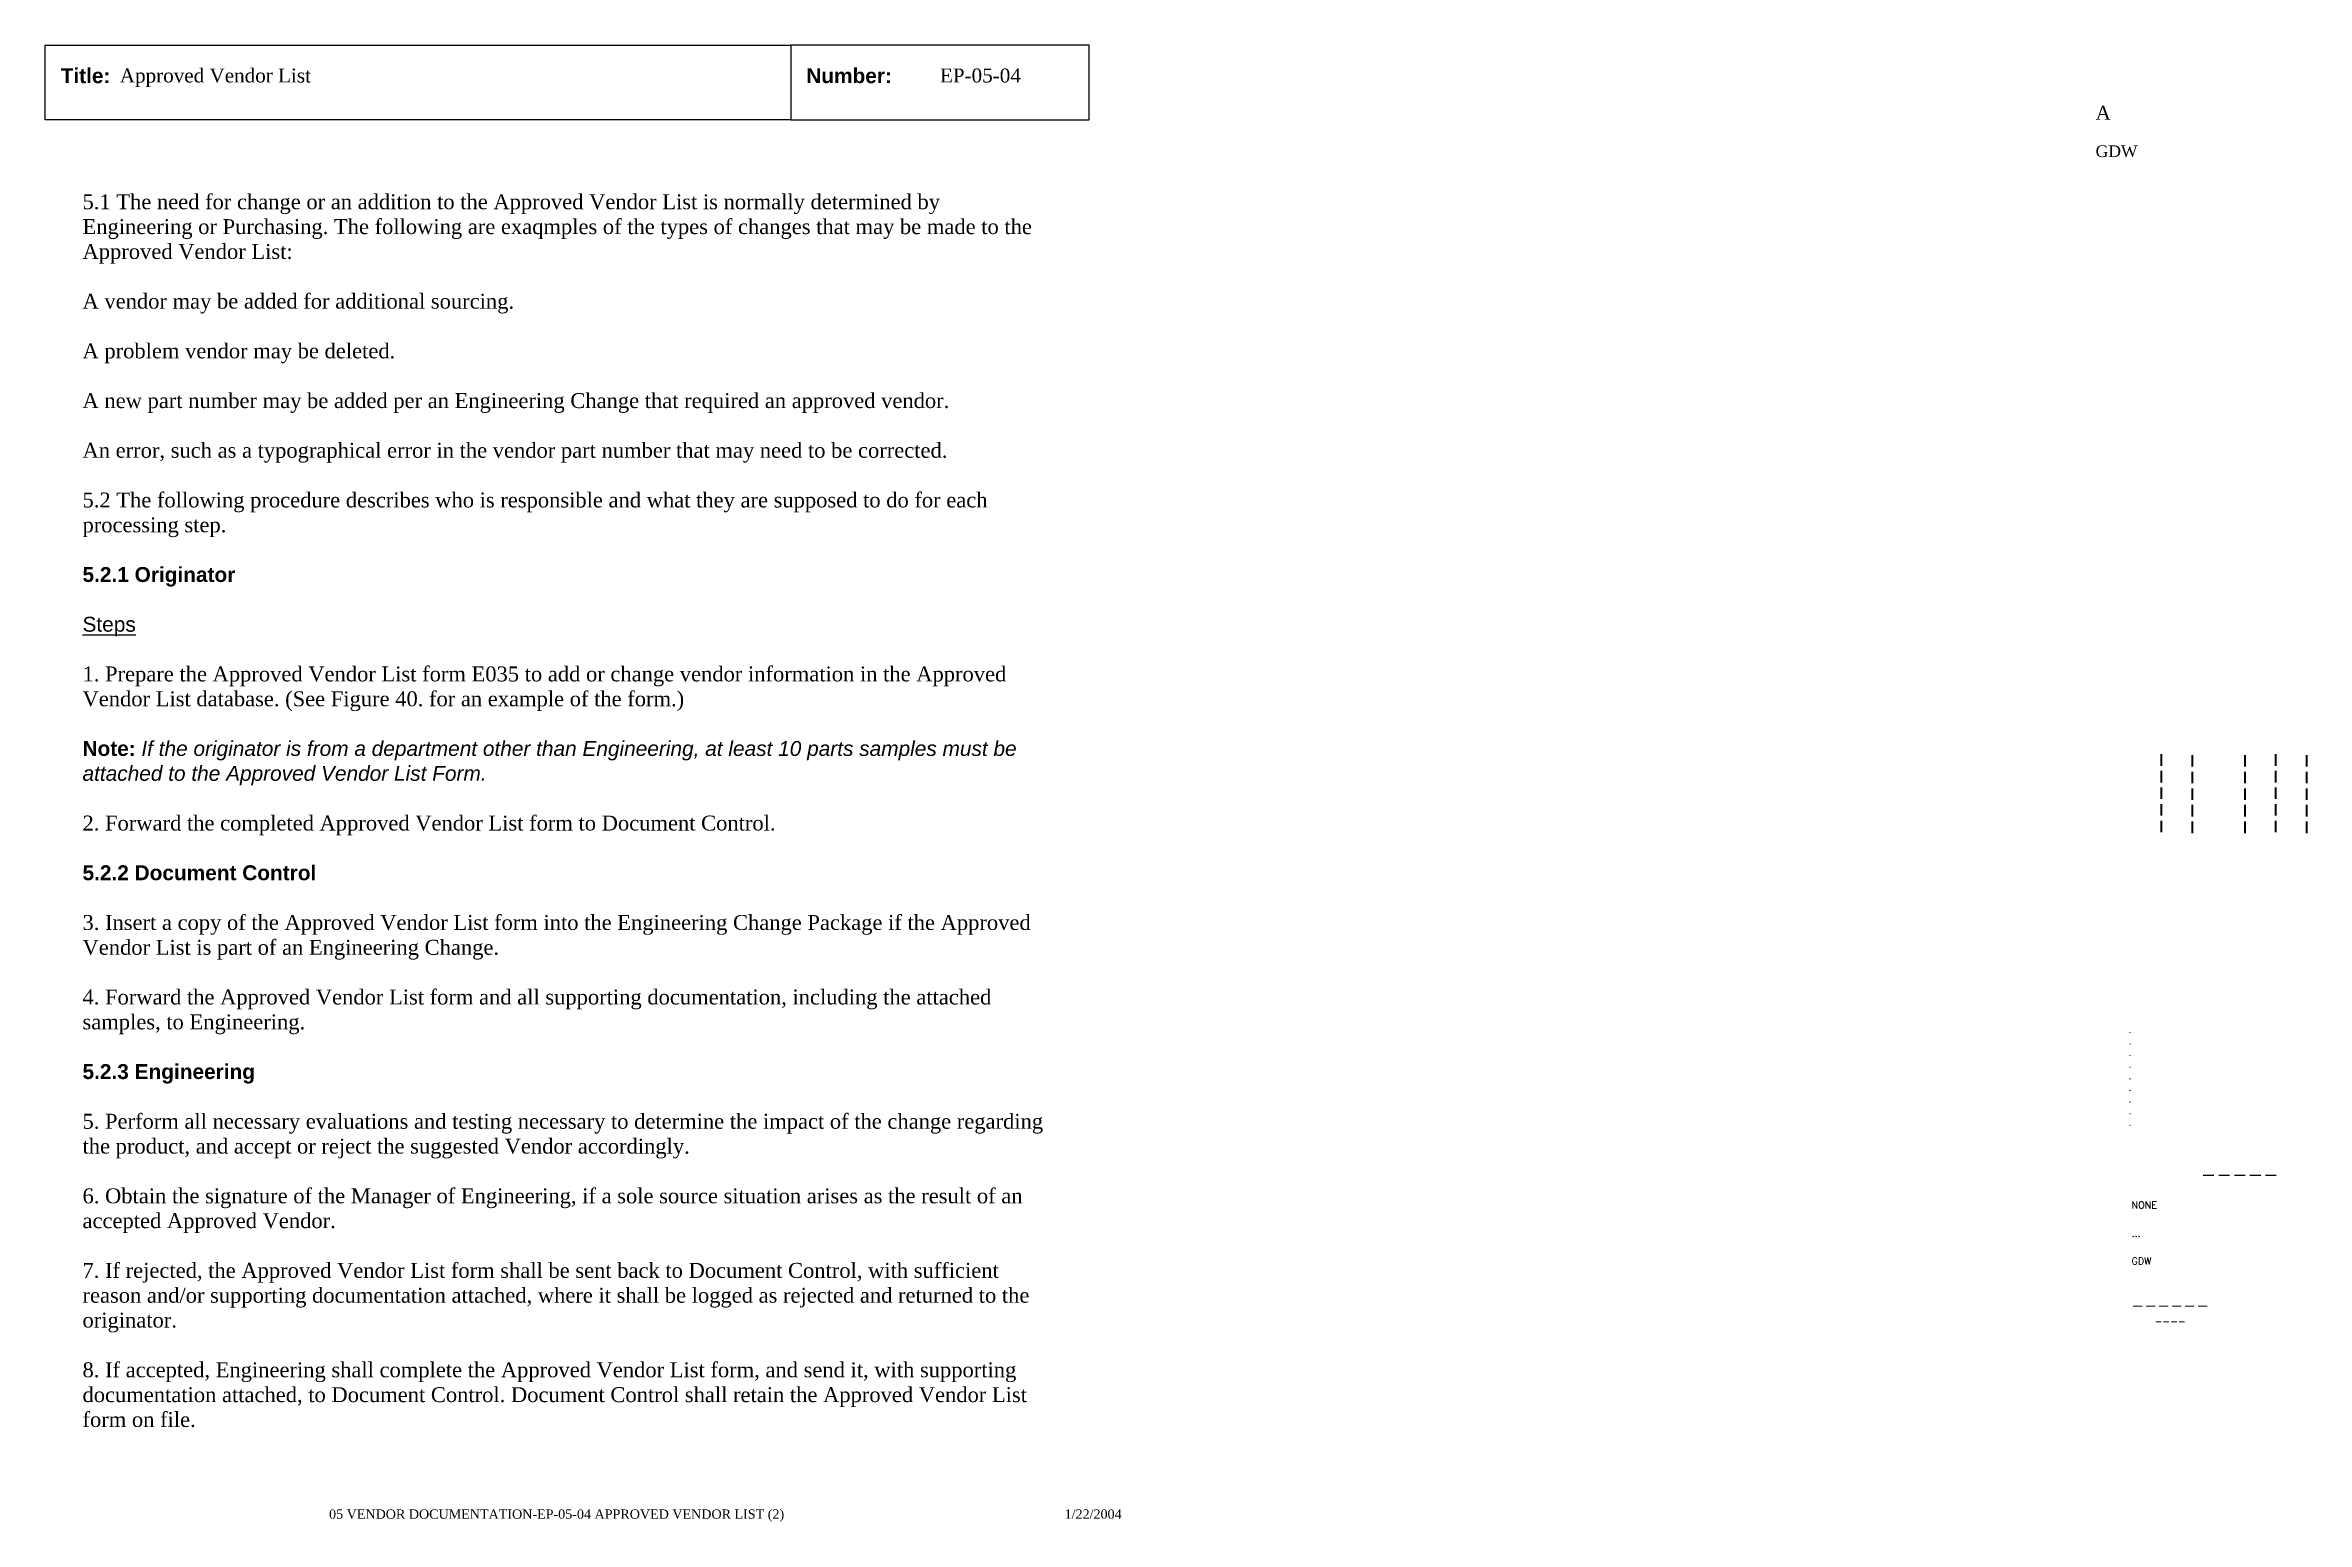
# Paper-space layout 'EP-05-04 Approved Vendor List (2)' of a CAD drawing. Header units: inches. Extents: x 1 to 31.3, y 0.2 to 20.
import ezdxf
from ezdxf.enums import TextEntityAlignment as Align

# ---------------------------------------------------------------- set-up
doc = ezdxf.new("R2010")
doc.units = ezdxf.units.IN
doc.header["$MEASUREMENT"] = 0
doc.layers.add('TitleBlock_Attributes', color=40, linetype='Continuous', plot=False)
doc.layers.add('TitleBlock_Atts_Print', color=1, linetype='Continuous')
doc.styles.get("Standard").update_dxf_attribs({"font": 'simplex.shx'})
doc.styles.add('style1', font='TIMES.TTF')
doc.styles.add('styleAtt', font='TIMES.TTF')
doc.styles.add('TBBIGTEXT', font='complex.shx')

# ---------------------------------------------------------------- blocks, each defined once
blk = doc.blocks.new('Test1')
at = {"layer": 'TitleBlock_Attributes', "style": 'TBBIGTEXT', "width": 0.8}
for tag, p, height in [('SideLine1', (29.492, 9.408), 0.25), ('SideLine2', (29.906, 9.396), 0.25), ('SideLine3', (30.612, 9.396), 0.25), ('SideLine4', (31.026, 9.408), 0.25), ('SideLine5', (31.44, 9.396), 0.25), ('File-Layout', (28.803, 3.641), 0.125)]:
    blk.add_attdef(tag, p, '', height=height, rotation=90, dxfattribs=at)
at = {"layer": 'TitleBlock_Attributes'}
for tag, p, height in [('REV1', (28.947, 6.754), 0.0625), ('REV2', (28.947, 6.598), 0.0625), ('REV3', (28.947, 6.442), 0.0625), ('REV4', (28.947, 6.286), 0.0625), ('REV5', (28.947, 6.13), 0.0625), ('REV6', (28.947, 5.974), 0.0625), ('REV7', (28.947, 5.818), 0.0625), ('REV8', (28.947, 5.662), 0.0625), ('REV9', (28.947, 5.506), 0.0625), ('SCALE', (28.983, 4.394), 0.0938), ('INCHARGE', (28.983, 4.016), 0.0938), ('DRW', (28.983, 3.641), 0.0938)]:
    blk.add_attdef(tag, p, '', height=height, dxfattribs=at)
at = {"layer": 'TitleBlock_Attributes', "style": 'TBBIGTEXT'}
for tag, height, p in [('PROJNUM', 0.188, (30.434, 4.761)), ('DWG_NUM', 0.156, (31.168, 4.127)), ('CUSTOMER', 0.156, (29.501, 3.017)), ('LOCATION', 0.0938, (29.501, 2.835)), ('DESC_1', 0.188, (29.501, 2.412)), ('DESC_2', 0.188, (29.501, 2.1)), ('DESC_3', 0.188, (29.501, 1.787))]:
    blk.add_attdef(tag, text='', height=height, dxfattribs=at).set_placement(p, align=Align.CENTER)
at = {"layer": 'TitleBlock_Attributes'}
blk.add_attdef('DRW_DATE', text='', height=0.0938, dxfattribs=at).set_placement((31.149, 3.648), align=Align.CENTER)

psp = doc.layouts.new('EP-05-04 Approved Vendor List (2)')

# ---------------------------------------------------------------- linework, layer by layer
for points in [[(1, 20), (11, 20), (11, 19), (1, 19)], [(11, 19), (15, 19), (15, 20), (11, 20)]]:
    psp.add_lwpolyline(points, close=True)

# ---------------------------------------------------------------- block references
ref = psp.add_blockref('Test1', (0, 0))
ref.add_attrib('CUSTOMER', '------', dxfattribs={"layer": 'TitleBlock_Attributes', "height": 0.1562, "style": 'TBBIGTEXT'}).set_placement((29.501, 3.017), align=Align.CENTER)
ref.add_attrib('LOCATION', '----', dxfattribs={"layer": 'TitleBlock_Attributes', "height": 0.0938, "style": 'TBBIGTEXT'}).set_placement((29.501, 2.835), align=Align.CENTER)
ref.add_attrib('DESC_1', 'Approved Vendor List', (2, 19.5), dxfattribs={"layer": 'TitleBlock_Atts_Print', "height": 0.1875, "style": 'styleAtt'})
ref.add_attrib('DESC_2', 'EP-05-04', (13, 19.5), dxfattribs={"layer": 'TitleBlock_Atts_Print', "height": 0.1875, "style": 'styleAtt'})
ref.add_attrib('DESC_3', 'A', (28.5, 19), dxfattribs={"layer": 'TitleBlock_Attributes', "height": 0.188, "style": 'styleAtt'})
ref.add_attrib('PROJNUM', '-----', dxfattribs={"layer": 'TitleBlock_Attributes', "height": 0.1875, "style": 'TBBIGTEXT'}).set_placement((30.434, 4.761), align=Align.CENTER)
ref.add_attrib('DWG_NUM', 'GDW', (28.5, 18.5), dxfattribs={"layer": 'TitleBlock_Attributes', "height": 0.1562, "style": 'styleAtt'})
ref.add_attrib('DRW_DATE', '1/22/2004', dxfattribs={"layer": 'TitleBlock_Atts_Print', "height": 0.125, "style": 'styleAtt'}).set_placement((15.055, 0.232), align=Align.CENTER)
ref.add_attrib('DRW', 'GDW', (28.983, 3.641), dxfattribs={"layer": 'TitleBlock_Attributes', "height": 0.0938})
ref.add_attrib('INCHARGE', '...', (28.983, 4.016), dxfattribs={"layer": 'TitleBlock_Attributes', "height": 0.0938})
ref.add_attrib('SCALE', 'NONE', (28.983, 4.394), dxfattribs={"layer": 'TitleBlock_Attributes', "height": 0.0938})
ref.add_attrib('REV1', '.', (28.947, 6.754), dxfattribs={"layer": 'TitleBlock_Attributes', "height": 0.0625})
ref.add_attrib('REV2', '.', (28.947, 6.598), dxfattribs={"layer": 'TitleBlock_Attributes', "height": 0.0625})
ref.add_attrib('REV3', '.', (28.947, 6.442), dxfattribs={"layer": 'TitleBlock_Attributes', "height": 0.0625})
ref.add_attrib('REV4', '.', (28.947, 6.286), dxfattribs={"layer": 'TitleBlock_Attributes', "height": 0.0625})
ref.add_attrib('REV5', '.', (28.947, 6.13), dxfattribs={"layer": 'TitleBlock_Attributes', "height": 0.0625})
ref.add_attrib('REV6', '.', (28.947, 5.974), dxfattribs={"layer": 'TitleBlock_Attributes', "height": 0.0625})
ref.add_attrib('REV7', '.', (28.947, 5.818), dxfattribs={"layer": 'TitleBlock_Attributes', "height": 0.0625})
ref.add_attrib('REV8', '.', (28.947, 5.662), dxfattribs={"layer": 'TitleBlock_Attributes', "height": 0.0625})
ref.add_attrib('REV9', '.', (28.947, 5.506), dxfattribs={"layer": 'TitleBlock_Attributes', "height": 0.0625})
ref.add_attrib('SideLine1', '-----', (29.492, 9.408), dxfattribs={"layer": 'TitleBlock_Attributes', "height": 0.25, "rotation": 90, "style": 'TBBIGTEXT', "width": 0.8})
ref.add_attrib('SideLine2', '-----', (29.906, 9.396), dxfattribs={"layer": 'TitleBlock_Attributes', "height": 0.25, "rotation": 90, "style": 'TBBIGTEXT', "width": 0.8})
ref.add_attrib('SideLine3', '-----', (30.612, 9.396), dxfattribs={"layer": 'TitleBlock_Attributes', "height": 0.25, "rotation": 90, "style": 'TBBIGTEXT', "width": 0.8})
ref.add_attrib('SideLine4', '-----', (31.026, 9.408), dxfattribs={"layer": 'TitleBlock_Attributes', "height": 0.25, "rotation": 90, "style": 'TBBIGTEXT', "width": 0.8})
ref.add_attrib('SideLine5', '-----', (31.44, 9.396), dxfattribs={"layer": 'TitleBlock_Attributes', "height": 0.25, "rotation": 90, "style": 'TBBIGTEXT', "width": 0.8})
ref.add_attrib('File-Layout', '05 VENDOR DOCUMENTATION-EP-05-04 APPROVED VENDOR LIST (2)', dxfattribs={"layer": 'TitleBlock_Atts_Print', "height": 0.125, "style": 'styleAtt'}).set_placement((7.859, 0.232), align=Align.CENTER)

# ---------------------------------------------------------------- texts
at = {"color": 5, "char_height": 0.2, "width": 2, "attachment_point": 1, "line_spacing_factor": 1.5, "style": 'style1'}
for s, insert in [('{\\fArial|b1|i0|c0|p34;Title:}', (1.207, 19.691)), ('{\\fArial|b1|i0|c0|p34;Number:}', (11.207, 19.691))]:
    psp.add_mtext(s, dxfattribs=dict(at, insert=insert))
at = {"color": 5, "insert": (1.5, 18), "char_height": 0.2, "width": 13, "attachment_point": 1, "style": 'style1'}
psp.add_mtext('5.1 The need for change or an addition to the Approved Vendor List is normally determined by Engineering or Purchasing. The following are exaqmples of the types of changes that may be made to the Approved Vendor List:\\P\\PA vendor may be added for additional sourcing.\\P\\PA problem vendor may be deleted.\\P\\PA new part number may be added per an Engineering Change that required an approved vendor.\\P\\PAn error, such as a typographical error in the vendor part number that may need to be corrected.\\P\\P5.2 The following procedure describes who is responsible and what they are supposed to do for each processing step.\\P\\P{\\fArial|b1|i0|c0|p34;5.2.1 Originator\\P\\P\\fArial|b0|i0|c0|p34;\\LSteps\\P\\P}1. Prepare the Approved Vendor List form E035 to add or change vendor information in the Approved Vendor List database. (See Figure 40. for an example of the form.)\\P\\P{\\fArial|b1|i0|c0|p34;Note:} {\\fArial|b0|i1|c0|p34;If the originator is from a department other than Engineering, at least 10 parts samples must be attached to the Approved Vendor List Form.\\P\\P}2. Forward the completed Approved Vendor List form to Document Control.\\P\\P{\\fArial|b1|i0|c0|p34;5.2.2 Document Control\\P\\P}3. Insert a copy of the Approved Vendor List form into the Engineering Change Package if the Approved Vendor List is part of an Engineering Change.\\P\\P4. Forward the Approved Vendor List form and all supporting documentation, including the attached samples, to Engineering.\\P\\P{\\fArial|b1|i0|c0|p34;5.2.3 Engineering\\P\\P}5. Perform all necessary evaluations and testing necessary to determine the impact of the change regarding the product, and accept or reject the suggested Vendor accordingly.\\P\\P6. Obtain the signature of the Manager of Engineering, if a sole source situation arises as the result of an accepted Approved Vendor.\\P\\P7. If rejected, the Approved Vendor List form shall be sent back to Document Control, with sufficient reason and/or supporting documentation attached, where it shall be logged as rejected and returned to the originator.\\P\\P8. If accepted, Engineering shall complete the Approved Vendor List form, and send it, with supporting documentation attached, to Document Control. Document Control shall retain the Approved Vendor List form on file.', dxfattribs=at)

doc.saveas('drawing.dxf')
